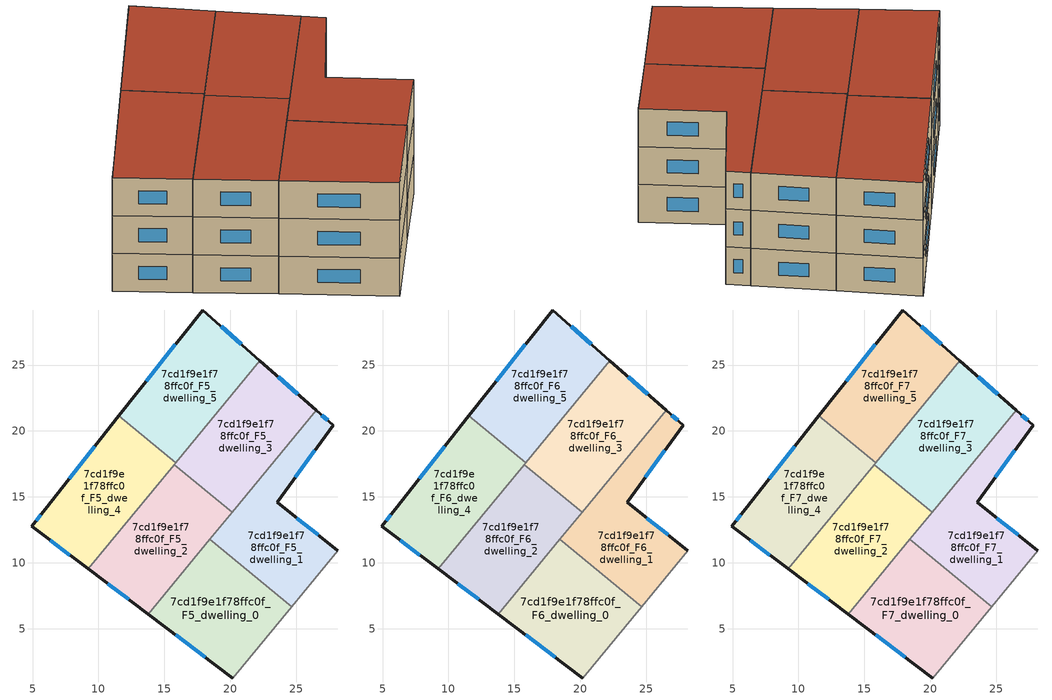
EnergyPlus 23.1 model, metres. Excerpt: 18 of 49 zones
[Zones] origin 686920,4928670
7cd1f9e1f78ffc0f_F5_dwelling_0
 floor to 7cd1f9e1f78ffc0f_F4_dwelling_0 (EU_floor_Construction): 24.65,6.67 20.19,1.26 13.76,6.1 18.45,11.78 z15
 wall outside (EU_wall_Construction): 13.76,6.1 20.19,1.26 z15:18
 wall to 7cd1f9e1f78ffc0f_F5_dwelling_1 (EU_wall_Construction): 24.65,6.67 18.45,11.78 z15:18
 wall adiabatic (EU_wall_Construction): 20.19,1.26 24.65,6.67 z15:18
 wall to 7cd1f9e1f78ffc0f_F5_dwelling_2 (EU_wall_Construction): 18.45,11.78 13.76,6.1 z15:18
 window (EU_Window_Construction): 15.85,4.53 18.1,2.83 z15.98:17.02
7cd1f9e1f78ffc0f_F5_dwelling_1
 floor to 7cd1f9e1f78ffc0f_F4_dwelling_1 (EU_floor_Construction): 27.8,20.45 23.56,14.59 28.16,10.92 24.65,6.67 18.45,11.78 26.52,21.57 z15
 wall outside (EU_wall_Construction): 28.16,10.92 23.56,14.59 27.8,20.45 26.52,21.57 z15:18
 wall adiabatic (EU_wall_Construction): 24.65,6.67 28.16,10.92 z15:18
 wall to 7cd1f9e1f78ffc0f_F5_dwelling_3 (EU_wall_Construction): 26.52,21.57 20.13,13.82 z15:18
 wall to 7cd1f9e1f78ffc0f_F5_dwelling_2 (EU_wall_Construction): 20.13,13.82 18.45,11.78 z15:18
 window (EU_Window_Construction): 26.66,12.11 25.05,13.39 / 27.38,20.81 26.94,21.21 / 24.93,16.49 26.42,18.54 z15.98:17.02
7cd1f9e1f78ffc0f_F5_dwelling_2
 floor to 7cd1f9e1f78ffc0f_F4_dwelling_2 (EU_floor_Construction): 20.13,13.82 13.76,6.1 9.21,9.54 15.74,17.45 z15
 wall outside (EU_wall_Construction): 9.21,9.54 13.76,6.1 z15:18
 wall to 7cd1f9e1f78ffc0f_F5_dwelling_3 (EU_wall_Construction): 20.13,13.82 15.74,17.45 z15:18
 wall to 7cd1f9e1f78ffc0f_F5_dwelling_4 (EU_wall_Construction): 15.74,17.45 9.21,9.54 z15:18
 window (EU_Window_Construction): 10.69,8.42 12.28,7.22 z15.98:17.02
7cd1f9e1f78ffc0f_F5_dwelling_3
 floor to 7cd1f9e1f78ffc0f_F4_dwelling_3 (EU_floor_Construction): 26.52,21.57 20.13,13.82 15.74,17.45 22.25,25.34 z15
 wall outside (EU_wall_Construction): 26.52,21.57 22.25,25.34 z15:18
 wall to 7cd1f9e1f78ffc0f_F5_dwelling_5 (EU_wall_Construction): 22.25,25.34 15.85,17.59 z15:18
 wall to 7cd1f9e1f78ffc0f_F5_dwelling_4 (EU_wall_Construction): 15.85,17.58 15.74,17.45 z15:18
 window (EU_Window_Construction): 25.13,22.8 23.64,24.11 z15.98:17.02
7cd1f9e1f78ffc0f_F5_dwelling_4
 floor to 7cd1f9e1f78ffc0f_F4_dwelling_4 (EU_floor_Construction): 15.85,17.58 9.21,9.54 4.94,12.76 5.95,14.06 11.54,21.14 z15
 wall outside (EU_wall_Construction): 11.54,21.14 5.95,14.06 4.94,12.76 9.21,9.54 z15:18
 wall to 7cd1f9e1f78ffc0f_F5_dwelling_5 (EU_wall_Construction): 15.85,17.58 11.54,21.14 z15:18
 window (EU_Window_Construction): 5.62,13.64 5.27,13.18 / 9.72,18.84 7.77,16.36 / 6.33,11.71 7.82,10.58 z15.98:17.02
7cd1f9e1f78ffc0f_F5_dwelling_5
 floor to 7cd1f9e1f78ffc0f_F4_dwelling_5 (EU_floor_Construction): 22.25,25.34 15.85,17.58 11.54,21.14 17.9,29.18 z15
 wall outside (EU_wall_Construction): 22.25,25.34 17.9,29.18 11.54,21.14 z15:18
 window (EU_Window_Construction): 15.83,26.56 13.61,23.75 / 20.83,26.59 19.31,27.93 z15.98:17.02
7cd1f9e1f78ffc0f_F6_dwelling_0
 floor to 7cd1f9e1f78ffc0f_F5_dwelling_0 (EU_floor_Construction): 24.65,6.67 20.19,1.26 13.76,6.1 18.45,11.78 z18
 wall outside (EU_wall_Construction): 13.76,6.1 20.19,1.26 z18:21
 wall to 7cd1f9e1f78ffc0f_F6_dwelling_1 (EU_wall_Construction): 24.65,6.67 18.45,11.78 z18:21
 wall adiabatic (EU_wall_Construction): 20.19,1.26 24.65,6.67 z18:21
 wall to 7cd1f9e1f78ffc0f_F6_dwelling_2 (EU_wall_Construction): 18.45,11.78 13.76,6.1 z18:21
 window (EU_Window_Construction): 15.85,4.53 18.1,2.83 z18.98:20.02
7cd1f9e1f78ffc0f_F6_dwelling_1
 floor to 7cd1f9e1f78ffc0f_F5_dwelling_1 (EU_floor_Construction): 27.8,20.45 23.56,14.59 28.16,10.92 24.65,6.67 18.45,11.78 26.52,21.57 z18
 wall outside (EU_wall_Construction): 28.16,10.92 23.56,14.59 27.8,20.45 26.52,21.57 z18:21
 wall adiabatic (EU_wall_Construction): 24.65,6.67 28.16,10.92 z18:21
 wall to 7cd1f9e1f78ffc0f_F6_dwelling_3 (EU_wall_Construction): 26.52,21.57 20.13,13.82 z18:21
 wall to 7cd1f9e1f78ffc0f_F6_dwelling_2 (EU_wall_Construction): 20.13,13.82 18.45,11.78 z18:21
 window (EU_Window_Construction): 26.66,12.11 25.05,13.39 / 27.38,20.81 26.94,21.21 / 24.93,16.49 26.42,18.54 z18.98:20.02
7cd1f9e1f78ffc0f_F6_dwelling_2
 floor to 7cd1f9e1f78ffc0f_F5_dwelling_2 (EU_floor_Construction): 20.13,13.82 13.76,6.1 9.21,9.54 15.74,17.45 z18
 wall outside (EU_wall_Construction): 9.21,9.54 13.76,6.1 z18:21
 wall to 7cd1f9e1f78ffc0f_F6_dwelling_3 (EU_wall_Construction): 20.13,13.82 15.74,17.45 z18:21
 wall to 7cd1f9e1f78ffc0f_F6_dwelling_4 (EU_wall_Construction): 15.74,17.45 9.21,9.54 z18:21
 window (EU_Window_Construction): 10.69,8.42 12.28,7.22 z18.98:20.02
7cd1f9e1f78ffc0f_F6_dwelling_3
 floor to 7cd1f9e1f78ffc0f_F5_dwelling_3 (EU_floor_Construction): 26.52,21.57 20.13,13.82 15.74,17.45 22.25,25.34 z18
 wall outside (EU_wall_Construction): 26.52,21.57 22.25,25.34 z18:21
 wall to 7cd1f9e1f78ffc0f_F6_dwelling_5 (EU_wall_Construction): 22.25,25.34 15.85,17.59 z18:21
 wall to 7cd1f9e1f78ffc0f_F6_dwelling_4 (EU_wall_Construction): 15.85,17.58 15.74,17.45 z18:21
 window (EU_Window_Construction): 25.13,22.8 23.64,24.11 z18.98:20.02
7cd1f9e1f78ffc0f_F6_dwelling_4
 floor to 7cd1f9e1f78ffc0f_F5_dwelling_4 (EU_floor_Construction): 15.85,17.58 9.21,9.54 4.94,12.76 5.95,14.06 11.54,21.14 z18
 wall outside (EU_wall_Construction): 11.54,21.14 5.95,14.06 4.94,12.76 9.21,9.54 z18:21
 wall to 7cd1f9e1f78ffc0f_F6_dwelling_5 (EU_wall_Construction): 15.85,17.58 11.54,21.14 z18:21
 window (EU_Window_Construction): 5.62,13.64 5.27,13.18 / 9.72,18.84 7.77,16.36 / 6.33,11.71 7.82,10.58 z18.98:20.02
7cd1f9e1f78ffc0f_F6_dwelling_5
 floor to 7cd1f9e1f78ffc0f_F5_dwelling_5 (EU_floor_Construction): 22.25,25.34 15.85,17.58 11.54,21.14 17.9,29.18 z18
 wall outside (EU_wall_Construction): 22.25,25.34 17.9,29.18 11.54,21.14 z18:21
 window (EU_Window_Construction): 15.83,26.56 13.61,23.75 / 20.83,26.59 19.31,27.93 z18.98:20.02
7cd1f9e1f78ffc0f_F7_dwelling_0
 floor to 7cd1f9e1f78ffc0f_F6_dwelling_0 (EU_floor_Construction): 24.65,6.67 20.19,1.26 13.76,6.1 18.45,11.78 z21
 wall outside (EU_wall_Construction): 13.76,6.1 20.19,1.26 z21:24
 wall to 7cd1f9e1f78ffc0f_F7_dwelling_1 (EU_wall_Construction): 24.65,6.67 18.45,11.78 z21:24
 wall adiabatic (EU_wall_Construction): 20.19,1.26 24.65,6.67 z21:24
 wall to 7cd1f9e1f78ffc0f_F7_dwelling_2 (EU_wall_Construction): 18.45,11.78 13.76,6.1 z21:24
 window (EU_Window_Construction): 15.85,4.53 18.1,2.83 z21.98:23.02
 roof outside (EU_roof_Construction): 20.19,1.26 24.65,6.67 18.45,11.78 13.76,6.1 z24
7cd1f9e1f78ffc0f_F7_dwelling_1
 floor to 7cd1f9e1f78ffc0f_F6_dwelling_1 (EU_floor_Construction): 27.8,20.45 23.56,14.59 28.16,10.92 24.65,6.67 18.45,11.78 26.52,21.57 z21
 wall outside (EU_wall_Construction): 28.16,10.92 23.56,14.59 27.8,20.45 26.52,21.57 z21:24
 wall adiabatic (EU_wall_Construction): 24.65,6.67 28.16,10.92 z21:24
 wall to 7cd1f9e1f78ffc0f_F7_dwelling_3 (EU_wall_Construction): 26.52,21.57 20.13,13.82 z21:24
 wall to 7cd1f9e1f78ffc0f_F7_dwelling_2 (EU_wall_Construction): 20.13,13.82 18.45,11.78 z21:24
 window (EU_Window_Construction): 26.66,12.11 25.05,13.39 / 27.38,20.81 26.94,21.21 / 24.93,16.49 26.42,18.54 z21.98:23.02
 roof outside (EU_roof_Construction): 24.65,6.67 28.16,10.92 23.56,14.59 27.8,20.45 26.52,21.57 18.45,11.78 z24
7cd1f9e1f78ffc0f_F7_dwelling_2
 floor to 7cd1f9e1f78ffc0f_F6_dwelling_2 (EU_floor_Construction): 20.13,13.82 13.76,6.1 9.21,9.54 15.74,17.45 z21
 wall outside (EU_wall_Construction): 9.21,9.54 13.76,6.1 z21:24
 wall to 7cd1f9e1f78ffc0f_F7_dwelling_3 (EU_wall_Construction): 20.13,13.82 15.74,17.45 z21:24
 wall to 7cd1f9e1f78ffc0f_F7_dwelling_4 (EU_wall_Construction): 15.74,17.45 9.21,9.54 z21:24
 window (EU_Window_Construction): 10.69,8.42 12.28,7.22 z21.98:23.02
 roof outside (EU_roof_Construction): 13.76,6.1 20.13,13.82 15.74,17.45 9.21,9.54 z24
7cd1f9e1f78ffc0f_F7_dwelling_3
 floor to 7cd1f9e1f78ffc0f_F6_dwelling_3 (EU_floor_Construction): 26.52,21.57 20.13,13.82 15.74,17.45 22.25,25.34 z21
 wall outside (EU_wall_Construction): 26.52,21.57 22.25,25.34 z21:24
 wall to 7cd1f9e1f78ffc0f_F7_dwelling_5 (EU_wall_Construction): 22.25,25.34 15.85,17.59 z21:24
 wall to 7cd1f9e1f78ffc0f_F7_dwelling_4 (EU_wall_Construction): 15.85,17.58 15.74,17.45 z21:24
 window (EU_Window_Construction): 25.13,22.8 23.64,24.11 z21.98:23.02
 roof outside (EU_roof_Construction): 20.13,13.82 26.52,21.57 22.25,25.34 15.74,17.45 z24
7cd1f9e1f78ffc0f_F7_dwelling_4
 floor to 7cd1f9e1f78ffc0f_F6_dwelling_4 (EU_floor_Construction): 15.85,17.58 9.21,9.54 4.94,12.76 5.95,14.06 11.54,21.14 z21
 wall outside (EU_wall_Construction): 11.54,21.14 5.95,14.06 4.94,12.76 9.21,9.54 z21:24
 wall to 7cd1f9e1f78ffc0f_F7_dwelling_5 (EU_wall_Construction): 15.85,17.58 11.54,21.14 z21:24
 window (EU_Window_Construction): 5.62,13.64 5.27,13.18 / 9.72,18.84 7.77,16.36 / 6.33,11.71 7.82,10.58 z21.98:23.02
 roof outside (EU_roof_Construction): 9.21,9.54 15.85,17.58 11.54,21.14 5.95,14.06 4.94,12.76 z24
7cd1f9e1f78ffc0f_F7_dwelling_5
 floor to 7cd1f9e1f78ffc0f_F6_dwelling_5 (EU_floor_Construction): 22.25,25.34 15.85,17.58 11.54,21.14 17.9,29.18 z21
 wall outside (EU_wall_Construction): 22.25,25.34 17.9,29.18 11.54,21.14 z21:24
 window (EU_Window_Construction): 15.83,26.56 13.61,23.75 / 20.83,26.59 19.31,27.93 z21.98:23.02
 roof outside (EU_roof_Construction): 15.85,17.58 22.25,25.34 17.9,29.18 11.54,21.14 z24
[Building]
EU S2 Campaign: North Axis=0; Terrain=City; Solar Distribution=FullExterior
[Site:Location]
Bologna: Latitude=44.5; Longitude=11.25; Time Zone=1; Elevation=37
[SizingPeriod:WeatherFileDays]
AnnualSizingPeriod: Begin Month=1; Begin Day of Month=1; End Month=12; End Day of Month=31; Day of Week for Start Day=Monday; Use Weather File Daylight Saving Period=No; Use Weather File Rain and Snow Indicators=No
[MATERIAL]
EU_InternalMass_Material: Roughness=MediumRough; Thickness=0.1; Conductivity=1; Density=1800; Specific Heat=900; Thermal Absorptance=0.9; Solar Absorptance=0.7; Visible Absorptance=0.7
[MATERIAL:NOMASS] Roughness=MediumRough; Thermal Absorptance=0.9; Solar Absorptance=0.7; Visible Absorptance=0.7
Name | Thermal Resistance
EU_wall_NoMass | 0.905828
EU_roof_NoMass | 0.37593
EU_floor_NoMass | 0.67114
[WINDOWMATERIAL:SIMPLEGLAZINGSYSTEM]
EU_Window_SimpleGlazing: UFactor=4.52486; Solar Heat Gain Coefficient=0.85; Visible Transmittance=0.85
[CONSTRUCTION]
EU_wall_Construction: EU_wall_NoMass
EU_roof_Construction: EU_roof_NoMass
EU_floor_Construction: EU_floor_NoMass
EU_Window_Construction: EU_Window_SimpleGlazing
EU_InternalMass_Construction: EU_InternalMass_Material
[ZONE] Type=1; Multiplier=1; Ceiling Height=autocalculate; Floor Area=autocalculate; Part of Total Floor Area=Yes
Name | Volume
7cd1f9e1f78ffc0f_F5_dwelling_0; 7cd1f9e1f78ffc0f_F6_dwelling_0; 7cd1f9e1f78ffc0f_F7_dwelling_0 | 173.254
7cd1f9e1f78ffc0f_F5_dwelling_1; 7cd1f9e1f78ffc0f_F6_dwelling_1; 7cd1f9e1f78ffc0f_F7_dwelling_1 | 173.26
7cd1f9e1f78ffc0f_F5_dwelling_2; 7cd1f9e1f78ffc0f_F6_dwelling_2; 7cd1f9e1f78ffc0f_F7_dwelling_2 | 173.259
7cd1f9e1f78ffc0f_F5_dwelling_3; 7cd1f9e1f78ffc0f_F6_dwelling_3; 7cd1f9e1f78ffc0f_F7_dwelling_3 | 173.251
7cd1f9e1f78ffc0f_F5_dwelling_4; 7cd1f9e1f78ffc0f_F6_dwelling_4; 7cd1f9e1f78ffc0f_F7_dwelling_4 | 173.262
7cd1f9e1f78ffc0f_F5_dwelling_5; 7cd1f9e1f78ffc0f_F6_dwelling_5; 7cd1f9e1f78ffc0f_F7_dwelling_5 | 173.264
[INTERNALMASS] Construction=EU_InternalMass_Construction
Name | Zone or ZoneList | Surface Area
7cd1f9e1f78ffc0f_F5_dwelling_0_EU_InternalMass | 7cd1f9e1f78ffc0f_F5_dwelling_0 | 57.7529
7cd1f9e1f78ffc0f_F5_dwelling_1_EU_InternalMass | 7cd1f9e1f78ffc0f_F5_dwelling_1 | 57.7542
7cd1f9e1f78ffc0f_F5_dwelling_2_EU_InternalMass | 7cd1f9e1f78ffc0f_F5_dwelling_2 | 57.7507
7cd1f9e1f78ffc0f_F5_dwelling_3_EU_InternalMass | 7cd1f9e1f78ffc0f_F5_dwelling_3 | 57.7504
7cd1f9e1f78ffc0f_F5_dwelling_4_EU_InternalMass | 7cd1f9e1f78ffc0f_F5_dwelling_4 | 57.7545
7cd1f9e1f78ffc0f_F5_dwelling_5_EU_InternalMass | 7cd1f9e1f78ffc0f_F5_dwelling_5 | 57.753
7cd1f9e1f78ffc0f_F6_dwelling_0_EU_InternalMass | 7cd1f9e1f78ffc0f_F6_dwelling_0 | 57.7529
7cd1f9e1f78ffc0f_F6_dwelling_1_EU_InternalMass | 7cd1f9e1f78ffc0f_F6_dwelling_1 | 57.7542
7cd1f9e1f78ffc0f_F6_dwelling_2_EU_InternalMass | 7cd1f9e1f78ffc0f_F6_dwelling_2 | 57.7507
7cd1f9e1f78ffc0f_F6_dwelling_3_EU_InternalMass | 7cd1f9e1f78ffc0f_F6_dwelling_3 | 57.7504
7cd1f9e1f78ffc0f_F6_dwelling_4_EU_InternalMass | 7cd1f9e1f78ffc0f_F6_dwelling_4 | 57.7545
7cd1f9e1f78ffc0f_F6_dwelling_5_EU_InternalMass | 7cd1f9e1f78ffc0f_F6_dwelling_5 | 57.753
7cd1f9e1f78ffc0f_F7_dwelling_0_EU_InternalMass | 7cd1f9e1f78ffc0f_F7_dwelling_0 | 57.7529
7cd1f9e1f78ffc0f_F7_dwelling_1_EU_InternalMass | 7cd1f9e1f78ffc0f_F7_dwelling_1 | 57.7542
7cd1f9e1f78ffc0f_F7_dwelling_2_EU_InternalMass | 7cd1f9e1f78ffc0f_F7_dwelling_2 | 57.7507
7cd1f9e1f78ffc0f_F7_dwelling_3_EU_InternalMass | 7cd1f9e1f78ffc0f_F7_dwelling_3 | 57.7504
7cd1f9e1f78ffc0f_F7_dwelling_4_EU_InternalMass | 7cd1f9e1f78ffc0f_F7_dwelling_4 | 57.7545
7cd1f9e1f78ffc0f_F7_dwelling_5_EU_InternalMass | 7cd1f9e1f78ffc0f_F7_dwelling_5 | 57.753
[OTHEREQUIPMENT] Fuel Type=Electricity; Design Level Calculation Method=Watts/Area; Power per Zone Floor Area=1; Fraction Latent=0; Fraction Radiant=0; Fraction Lost=0; Carbon Dioxide Generation Rate=0; EndUse Subcategory=EU_Step8_InternalGains
Name | Zone or ZoneList or Space or SpaceList | Schedule
EU_Step8_InternalGain_7cd1f9e1f78ffc0f_F5_dwelling_0_f000 | 7cd1f9e1f78ffc0f_F5_dwelling_0 | EU_Step8_GainSchedule_7cd1f9e1f78ffc0f_F5_dwelling_0_f000
EU_Step8_InternalGain_7cd1f9e1f78ffc0f_F5_dwelling_1_f000 | 7cd1f9e1f78ffc0f_F5_dwelling_1 | EU_Step8_GainSchedule_7cd1f9e1f78ffc0f_F5_dwelling_1_f000
EU_Step8_InternalGain_7cd1f9e1f78ffc0f_F5_dwelling_2_f000 | 7cd1f9e1f78ffc0f_F5_dwelling_2 | EU_Step8_GainSchedule_7cd1f9e1f78ffc0f_F5_dwelling_2_f000
EU_Step8_InternalGain_7cd1f9e1f78ffc0f_F5_dwelling_3_f000 | 7cd1f9e1f78ffc0f_F5_dwelling_3 | EU_Step8_GainSchedule_7cd1f9e1f78ffc0f_F5_dwelling_3_f000
EU_Step8_InternalGain_7cd1f9e1f78ffc0f_F5_dwelling_4_f000 | 7cd1f9e1f78ffc0f_F5_dwelling_4 | EU_Step8_GainSchedule_7cd1f9e1f78ffc0f_F5_dwelling_4_f000
EU_Step8_InternalGain_7cd1f9e1f78ffc0f_F5_dwelling_5_f000 | 7cd1f9e1f78ffc0f_F5_dwelling_5 | EU_Step8_GainSchedule_7cd1f9e1f78ffc0f_F5_dwelling_5_f000
EU_Step8_InternalGain_7cd1f9e1f78ffc0f_F6_dwelling_0_f000 | 7cd1f9e1f78ffc0f_F6_dwelling_0 | EU_Step8_GainSchedule_7cd1f9e1f78ffc0f_F6_dwelling_0_f000
EU_Step8_InternalGain_7cd1f9e1f78ffc0f_F6_dwelling_1_f000 | 7cd1f9e1f78ffc0f_F6_dwelling_1 | EU_Step8_GainSchedule_7cd1f9e1f78ffc0f_F6_dwelling_1_f000
EU_Step8_InternalGain_7cd1f9e1f78ffc0f_F6_dwelling_2_f000 | 7cd1f9e1f78ffc0f_F6_dwelling_2 | EU_Step8_GainSchedule_7cd1f9e1f78ffc0f_F6_dwelling_2_f000
EU_Step8_InternalGain_7cd1f9e1f78ffc0f_F6_dwelling_3_f000 | 7cd1f9e1f78ffc0f_F6_dwelling_3 | EU_Step8_GainSchedule_7cd1f9e1f78ffc0f_F6_dwelling_3_f000
EU_Step8_InternalGain_7cd1f9e1f78ffc0f_F6_dwelling_4_f000 | 7cd1f9e1f78ffc0f_F6_dwelling_4 | EU_Step8_GainSchedule_7cd1f9e1f78ffc0f_F6_dwelling_4_f000
EU_Step8_InternalGain_7cd1f9e1f78ffc0f_F6_dwelling_5_f000 | 7cd1f9e1f78ffc0f_F6_dwelling_5 | EU_Step8_GainSchedule_7cd1f9e1f78ffc0f_F6_dwelling_5_f000
EU_Step8_InternalGain_7cd1f9e1f78ffc0f_F7_dwelling_0_f000 | 7cd1f9e1f78ffc0f_F7_dwelling_0 | EU_Step8_GainSchedule_7cd1f9e1f78ffc0f_F7_dwelling_0_f000
EU_Step8_InternalGain_7cd1f9e1f78ffc0f_F7_dwelling_1_f000 | 7cd1f9e1f78ffc0f_F7_dwelling_1 | EU_Step8_GainSchedule_7cd1f9e1f78ffc0f_F7_dwelling_1_f000
EU_Step8_InternalGain_7cd1f9e1f78ffc0f_F7_dwelling_2_f000 | 7cd1f9e1f78ffc0f_F7_dwelling_2 | EU_Step8_GainSchedule_7cd1f9e1f78ffc0f_F7_dwelling_2_f000
EU_Step8_InternalGain_7cd1f9e1f78ffc0f_F7_dwelling_3_f000 | 7cd1f9e1f78ffc0f_F7_dwelling_3 | EU_Step8_GainSchedule_7cd1f9e1f78ffc0f_F7_dwelling_3_f000
EU_Step8_InternalGain_7cd1f9e1f78ffc0f_F7_dwelling_4_f000 | 7cd1f9e1f78ffc0f_F7_dwelling_4 | EU_Step8_GainSchedule_7cd1f9e1f78ffc0f_F7_dwelling_4_f000
EU_Step8_InternalGain_7cd1f9e1f78ffc0f_F7_dwelling_5_f000 | 7cd1f9e1f78ffc0f_F7_dwelling_5 | EU_Step8_GainSchedule_7cd1f9e1f78ffc0f_F7_dwelling_5_f000
[ZONEVENTILATION:DESIGNFLOWRATE] Schedule=EU_AlwaysOn; Design Flow Rate Calculation Method=AirChanges/Hour; Air Changes per Hour=0.73129; Ventilation Type=Natural; Fan Pressure Rise=0; Fan Total Efficiency=1; Constant Term Coefficient=1; Temperature Term Coefficient=0; Velocity Term Coefficient=0; Velocity Squared Term Coefficient=0; Minimum Indoor Temperature=-100; Maximum Indoor Temperature=100; Delta Temperature=-100; Minimum Outdoor Temperature=-100; Maximum Outdoor Temperature=100; Maximum Wind Speed=40
Name | Zone or ZoneList or Space or SpaceList
EU_ConstantAir_7cd1f9e1f78ffc0f_F5_dwelling_0 | 7cd1f9e1f78ffc0f_F5_dwelling_0
EU_ConstantAir_7cd1f9e1f78ffc0f_F5_dwelling_1 | 7cd1f9e1f78ffc0f_F5_dwelling_1
EU_ConstantAir_7cd1f9e1f78ffc0f_F5_dwelling_2 | 7cd1f9e1f78ffc0f_F5_dwelling_2
EU_ConstantAir_7cd1f9e1f78ffc0f_F5_dwelling_3 | 7cd1f9e1f78ffc0f_F5_dwelling_3
EU_ConstantAir_7cd1f9e1f78ffc0f_F5_dwelling_4 | 7cd1f9e1f78ffc0f_F5_dwelling_4
EU_ConstantAir_7cd1f9e1f78ffc0f_F5_dwelling_5 | 7cd1f9e1f78ffc0f_F5_dwelling_5
EU_ConstantAir_7cd1f9e1f78ffc0f_F6_dwelling_0 | 7cd1f9e1f78ffc0f_F6_dwelling_0
EU_ConstantAir_7cd1f9e1f78ffc0f_F6_dwelling_1 | 7cd1f9e1f78ffc0f_F6_dwelling_1
EU_ConstantAir_7cd1f9e1f78ffc0f_F6_dwelling_2 | 7cd1f9e1f78ffc0f_F6_dwelling_2
EU_ConstantAir_7cd1f9e1f78ffc0f_F6_dwelling_3 | 7cd1f9e1f78ffc0f_F6_dwelling_3
EU_ConstantAir_7cd1f9e1f78ffc0f_F6_dwelling_4 | 7cd1f9e1f78ffc0f_F6_dwelling_4
EU_ConstantAir_7cd1f9e1f78ffc0f_F6_dwelling_5 | 7cd1f9e1f78ffc0f_F6_dwelling_5
EU_ConstantAir_7cd1f9e1f78ffc0f_F7_dwelling_0 | 7cd1f9e1f78ffc0f_F7_dwelling_0
EU_ConstantAir_7cd1f9e1f78ffc0f_F7_dwelling_1 | 7cd1f9e1f78ffc0f_F7_dwelling_1
EU_ConstantAir_7cd1f9e1f78ffc0f_F7_dwelling_2 | 7cd1f9e1f78ffc0f_F7_dwelling_2
EU_ConstantAir_7cd1f9e1f78ffc0f_F7_dwelling_3 | 7cd1f9e1f78ffc0f_F7_dwelling_3
EU_ConstantAir_7cd1f9e1f78ffc0f_F7_dwelling_4 | 7cd1f9e1f78ffc0f_F7_dwelling_4
EU_ConstantAir_7cd1f9e1f78ffc0f_F7_dwelling_5 | 7cd1f9e1f78ffc0f_F7_dwelling_5
[HVACTEMPLATE:THERMOSTAT] Constant Heating Setpoint=20; Constant Cooling Setpoint=50
EU_HeatOnly_7cd1f9e1f78ffc0f_F0_dwelling_0; EU_HeatOnly_7cd1f9e1f78ffc0f_F0_dwelling_1; EU_HeatOnly_7cd1f9e1f78ffc0f_F0_dwelling_2; EU_HeatOnly_7cd1f9e1f78ffc0f_F0_dwelling_3; EU_HeatOnly_7cd1f9e1f78ffc0f_F0_dwelling_4; EU_HeatOnly_7cd1f9e1f78ffc0f_F0_dwelling_5; EU_HeatOnly_7cd1f9e1f78ffc0f_F0_dwelling_6; EU_HeatOnly_7cd1f9e1f78ffc0f_F1_dwelling_0; EU_HeatOnly_7cd1f9e1f78ffc0f_F1_dwelling_1; EU_HeatOnly_7cd1f9e1f78ffc0f_F1_dwelling_2; EU_HeatOnly_7cd1f9e1f78ffc0f_F1_dwelling_3; EU_HeatOnly_7cd1f9e1f78ffc0f_F1_dwelling_4; EU_HeatOnly_7cd1f9e1f78ffc0f_F1_dwelling_5; EU_HeatOnly_7cd1f9e1f78ffc0f_F2_dwelling_0; EU_HeatOnly_7cd1f9e1f78ffc0f_F2_dwelling_1; EU_HeatOnly_7cd1f9e1f78ffc0f_F2_dwelling_2; EU_HeatOnly_7cd1f9e1f78ffc0f_F2_dwelling_3; EU_HeatOnly_7cd1f9e1f78ffc0f_F2_dwelling_4; EU_HeatOnly_7cd1f9e1f78ffc0f_F2_dwelling_5; EU_HeatOnly_7cd1f9e1f78ffc0f_F3_dwelling_0; EU_HeatOnly_7cd1f9e1f78ffc0f_F3_dwelling_1; EU_HeatOnly_7cd1f9e1f78ffc0f_F3_dwelling_2; EU_HeatOnly_7cd1f9e1f78ffc0f_F3_dwelling_3; EU_HeatOnly_7cd1f9e1f78ffc0f_F3_dwelling_4; EU_HeatOnly_7cd1f9e1f78ffc0f_F3_dwelling_5; EU_HeatOnly_7cd1f9e1f78ffc0f_F4_dwelling_0; EU_HeatOnly_7cd1f9e1f78ffc0f_F4_dwelling_1; EU_HeatOnly_7cd1f9e1f78ffc0f_F4_dwelling_2; EU_HeatOnly_7cd1f9e1f78ffc0f_F4_dwelling_3; EU_HeatOnly_7cd1f9e1f78ffc0f_F4_dwelling_4; EU_HeatOnly_7cd1f9e1f78ffc0f_F4_dwelling_5; EU_HeatOnly_7cd1f9e1f78ffc0f_F5_dwelling_0; EU_HeatOnly_7cd1f9e1f78ffc0f_F5_dwelling_1; EU_HeatOnly_7cd1f9e1f78ffc0f_F5_dwelling_2; EU_HeatOnly_7cd1f9e1f78ffc0f_F5_dwelling_3; EU_HeatOnly_7cd1f9e1f78ffc0f_F5_dwelling_4; EU_HeatOnly_7cd1f9e1f78ffc0f_F5_dwelling_5; EU_HeatOnly_7cd1f9e1f78ffc0f_F6_dwelling_0; EU_HeatOnly_7cd1f9e1f78ffc0f_F6_dwelling_1; EU_HeatOnly_7cd1f9e1f78ffc0f_F6_dwelling_2; EU_HeatOnly_7cd1f9e1f78ffc0f_F6_dwelling_3; EU_HeatOnly_7cd1f9e1f78ffc0f_F6_dwelling_4; EU_HeatOnly_7cd1f9e1f78ffc0f_F6_dwelling_5; EU_HeatOnly_7cd1f9e1f78ffc0f_F7_dwelling_0; EU_HeatOnly_7cd1f9e1f78ffc0f_F7_dwelling_1; EU_HeatOnly_7cd1f9e1f78ffc0f_F7_dwelling_2; EU_HeatOnly_7cd1f9e1f78ffc0f_F7_dwelling_3; EU_HeatOnly_7cd1f9e1f78ffc0f_F7_dwelling_4; EU_HeatOnly_7cd1f9e1f78ffc0f_F7_dwelling_5
[HVACTEMPLATE:ZONE:IDEALLOADSAIRSYSTEM] System Availability Schedule=EU_AlwaysOn; Maximum Heating Supply Air Temperature=50; Minimum Cooling Supply Air Temperature=13; Maximum Heating Supply Air Humidity Ratio=0.0156; Minimum Cooling Supply Air Humidity Ratio=0.0077; Heating Limit=NoLimit; Cooling Limit=NoLimit; Heating Availability Schedule=EU_AlwaysOn; Cooling Availability Schedule=EU_CoolingOff; Dehumidification Control Type=ConstantSensibleHeatRatio; Cooling Sensible Heat Ratio=0.7; Dehumidification Setpoint=60; Humidification Control Type=None; Humidification Setpoint=30; Outdoor Air Method=None; Outdoor Air Flow Rate per Person=0.00944; Outdoor Air Flow Rate per Zone Floor Area=0; Outdoor Air Flow Rate per Zone=0; Demand Controlled Ventilation Type=None; Outdoor Air Economizer Type=NoEconomizer; Heat Recovery Type=None; Sensible Heat Recovery Effectiveness=0.7; Latent Heat Recovery Effectiveness=0.65
Name | Template Thermostat
7cd1f9e1f78ffc0f_F5_dwelling_0 | EU_HeatOnly_7cd1f9e1f78ffc0f_F5_dwelling_0
7cd1f9e1f78ffc0f_F5_dwelling_1 | EU_HeatOnly_7cd1f9e1f78ffc0f_F5_dwelling_1
7cd1f9e1f78ffc0f_F5_dwelling_2 | EU_HeatOnly_7cd1f9e1f78ffc0f_F5_dwelling_2
7cd1f9e1f78ffc0f_F5_dwelling_3 | EU_HeatOnly_7cd1f9e1f78ffc0f_F5_dwelling_3
7cd1f9e1f78ffc0f_F5_dwelling_4 | EU_HeatOnly_7cd1f9e1f78ffc0f_F5_dwelling_4
7cd1f9e1f78ffc0f_F5_dwelling_5 | EU_HeatOnly_7cd1f9e1f78ffc0f_F5_dwelling_5
7cd1f9e1f78ffc0f_F6_dwelling_0 | EU_HeatOnly_7cd1f9e1f78ffc0f_F6_dwelling_0
7cd1f9e1f78ffc0f_F6_dwelling_1 | EU_HeatOnly_7cd1f9e1f78ffc0f_F6_dwelling_1
7cd1f9e1f78ffc0f_F6_dwelling_2 | EU_HeatOnly_7cd1f9e1f78ffc0f_F6_dwelling_2
7cd1f9e1f78ffc0f_F6_dwelling_3 | EU_HeatOnly_7cd1f9e1f78ffc0f_F6_dwelling_3
7cd1f9e1f78ffc0f_F6_dwelling_4 | EU_HeatOnly_7cd1f9e1f78ffc0f_F6_dwelling_4
7cd1f9e1f78ffc0f_F6_dwelling_5 | EU_HeatOnly_7cd1f9e1f78ffc0f_F6_dwelling_5
7cd1f9e1f78ffc0f_F7_dwelling_0 | EU_HeatOnly_7cd1f9e1f78ffc0f_F7_dwelling_0
7cd1f9e1f78ffc0f_F7_dwelling_1 | EU_HeatOnly_7cd1f9e1f78ffc0f_F7_dwelling_1
7cd1f9e1f78ffc0f_F7_dwelling_2 | EU_HeatOnly_7cd1f9e1f78ffc0f_F7_dwelling_2
7cd1f9e1f78ffc0f_F7_dwelling_3 | EU_HeatOnly_7cd1f9e1f78ffc0f_F7_dwelling_3
7cd1f9e1f78ffc0f_F7_dwelling_4 | EU_HeatOnly_7cd1f9e1f78ffc0f_F7_dwelling_4
7cd1f9e1f78ffc0f_F7_dwelling_5 | EU_HeatOnly_7cd1f9e1f78ffc0f_F7_dwelling_5
[SIZING:ZONE] Zone Cooling Design Supply Air Temperature Input Method=SupplyAirTemperature; Zone Cooling Design Supply Air Temperature=13; Zone Heating Design Supply Air Temperature Input Method=SupplyAirTemperature; Zone Heating Design Supply Air Temperature=50; Zone Cooling Design Supply Air Humidity Ratio=0.008; Zone Heating Design Supply Air Humidity Ratio=0.008; Cooling Design Air Flow Method=DesignDay; Cooling Design Air Flow Rate=0; Cooling Minimum Air Flow per Zone Floor Area=0.000762; Cooling Minimum Air Flow=0; Cooling Minimum Air Flow Fraction=0.2; Heating Design Air Flow Method=DesignDay; Heating Design Air Flow Rate=0; Heating Maximum Air Flow per Zone Floor Area=0.002032; Heating Maximum Air Flow=0.141576; Heating Maximum Air Flow Fraction=0.3; Account for Dedicated Outdoor Air System=No; Dedicated Outdoor Air System Control Strategy=NeutralSupplyAir; Dedicated Outdoor Air Low Setpoint Temperature for Design=autosize; Dedicated Outdoor Air High Setpoint Temperature for Design=autosize; Zone Load Sizing Method=Sensible Load Only No Latent Load; Zone Latent Cooling Design Supply Air Humidity Ratio Input Method=HumidityRatioDifference; Zone Cooling Design Supply Air Humidity Ratio Difference=0.005; Zone Latent Heating Design Supply Air Humidity Ratio Input Method=HumidityRatioDifference; Zone Humidification Design Supply Air Humidity Ratio Difference=0.005
7cd1f9e1f78ffc0f_F5_dwelling_0; 7cd1f9e1f78ffc0f_F5_dwelling_1; 7cd1f9e1f78ffc0f_F5_dwelling_2; 7cd1f9e1f78ffc0f_F5_dwelling_3; 7cd1f9e1f78ffc0f_F5_dwelling_4; 7cd1f9e1f78ffc0f_F5_dwelling_5; 7cd1f9e1f78ffc0f_F6_dwelling_0; 7cd1f9e1f78ffc0f_F6_dwelling_1; 7cd1f9e1f78ffc0f_F6_dwelling_2; 7cd1f9e1f78ffc0f_F6_dwelling_3; 7cd1f9e1f78ffc0f_F6_dwelling_4; 7cd1f9e1f78ffc0f_F6_dwelling_5; 7cd1f9e1f78ffc0f_F7_dwelling_0; 7cd1f9e1f78ffc0f_F7_dwelling_1; 7cd1f9e1f78ffc0f_F7_dwelling_2; 7cd1f9e1f78ffc0f_F7_dwelling_3; 7cd1f9e1f78ffc0f_F7_dwelling_4; 7cd1f9e1f78ffc0f_F7_dwelling_5
[SCHEDULE:CONSTANT]
Name | Hourly Value
EU_AlwaysOn | 1
EU_CoolingOff | 0
[SCHEDULE:FILE] Column Number=1; Rows to Skip at Top=0; Number of Hours of Data=8760; Column Separator=Comma; Interpolate to Timestep=No; Minutes per Item=60; Adjust Schedule for Daylight Savings=Yes
Name | File
EU_Step8_GainSchedule_7cd1f9e1f78ffc0f_F5_dwelling_0_f000 | ../../schedules/7cd1f9e1f78ffc0f/7cd1f9e1f78ffc0f_F5_dwelling_0_f000_gain.csv
EU_Step8_GainSchedule_7cd1f9e1f78ffc0f_F5_dwelling_1_f000 | ../../schedules/7cd1f9e1f78ffc0f/7cd1f9e1f78ffc0f_F5_dwelling_1_f000_gain.csv
EU_Step8_GainSchedule_7cd1f9e1f78ffc0f_F5_dwelling_2_f000 | ../../schedules/7cd1f9e1f78ffc0f/7cd1f9e1f78ffc0f_F5_dwelling_2_f000_gain.csv
EU_Step8_GainSchedule_7cd1f9e1f78ffc0f_F5_dwelling_3_f000 | ../../schedules/7cd1f9e1f78ffc0f/7cd1f9e1f78ffc0f_F5_dwelling_3_f000_gain.csv
EU_Step8_GainSchedule_7cd1f9e1f78ffc0f_F5_dwelling_4_f000 | ../../schedules/7cd1f9e1f78ffc0f/7cd1f9e1f78ffc0f_F5_dwelling_4_f000_gain.csv
EU_Step8_GainSchedule_7cd1f9e1f78ffc0f_F5_dwelling_5_f000 | ../../schedules/7cd1f9e1f78ffc0f/7cd1f9e1f78ffc0f_F5_dwelling_5_f000_gain.csv
EU_Step8_GainSchedule_7cd1f9e1f78ffc0f_F6_dwelling_0_f000 | ../../schedules/7cd1f9e1f78ffc0f/7cd1f9e1f78ffc0f_F6_dwelling_0_f000_gain.csv
EU_Step8_GainSchedule_7cd1f9e1f78ffc0f_F6_dwelling_1_f000 | ../../schedules/7cd1f9e1f78ffc0f/7cd1f9e1f78ffc0f_F6_dwelling_1_f000_gain.csv
EU_Step8_GainSchedule_7cd1f9e1f78ffc0f_F6_dwelling_2_f000 | ../../schedules/7cd1f9e1f78ffc0f/7cd1f9e1f78ffc0f_F6_dwelling_2_f000_gain.csv
EU_Step8_GainSchedule_7cd1f9e1f78ffc0f_F6_dwelling_3_f000 | ../../schedules/7cd1f9e1f78ffc0f/7cd1f9e1f78ffc0f_F6_dwelling_3_f000_gain.csv
EU_Step8_GainSchedule_7cd1f9e1f78ffc0f_F6_dwelling_4_f000 | ../../schedules/7cd1f9e1f78ffc0f/7cd1f9e1f78ffc0f_F6_dwelling_4_f000_gain.csv
EU_Step8_GainSchedule_7cd1f9e1f78ffc0f_F6_dwelling_5_f000 | ../../schedules/7cd1f9e1f78ffc0f/7cd1f9e1f78ffc0f_F6_dwelling_5_f000_gain.csv
EU_Step8_GainSchedule_7cd1f9e1f78ffc0f_F7_dwelling_0_f000 | ../../schedules/7cd1f9e1f78ffc0f/7cd1f9e1f78ffc0f_F7_dwelling_0_f000_gain.csv
EU_Step8_GainSchedule_7cd1f9e1f78ffc0f_F7_dwelling_1_f000 | ../../schedules/7cd1f9e1f78ffc0f/7cd1f9e1f78ffc0f_F7_dwelling_1_f000_gain.csv
EU_Step8_GainSchedule_7cd1f9e1f78ffc0f_F7_dwelling_2_f000 | ../../schedules/7cd1f9e1f78ffc0f/7cd1f9e1f78ffc0f_F7_dwelling_2_f000_gain.csv
EU_Step8_GainSchedule_7cd1f9e1f78ffc0f_F7_dwelling_3_f000 | ../../schedules/7cd1f9e1f78ffc0f/7cd1f9e1f78ffc0f_F7_dwelling_3_f000_gain.csv
EU_Step8_GainSchedule_7cd1f9e1f78ffc0f_F7_dwelling_4_f000 | ../../schedules/7cd1f9e1f78ffc0f/7cd1f9e1f78ffc0f_F7_dwelling_4_f000_gain.csv
EU_Step8_GainSchedule_7cd1f9e1f78ffc0f_F7_dwelling_5_f000 | ../../schedules/7cd1f9e1f78ffc0f/7cd1f9e1f78ffc0f_F7_dwelling_5_f000_gain.csv
